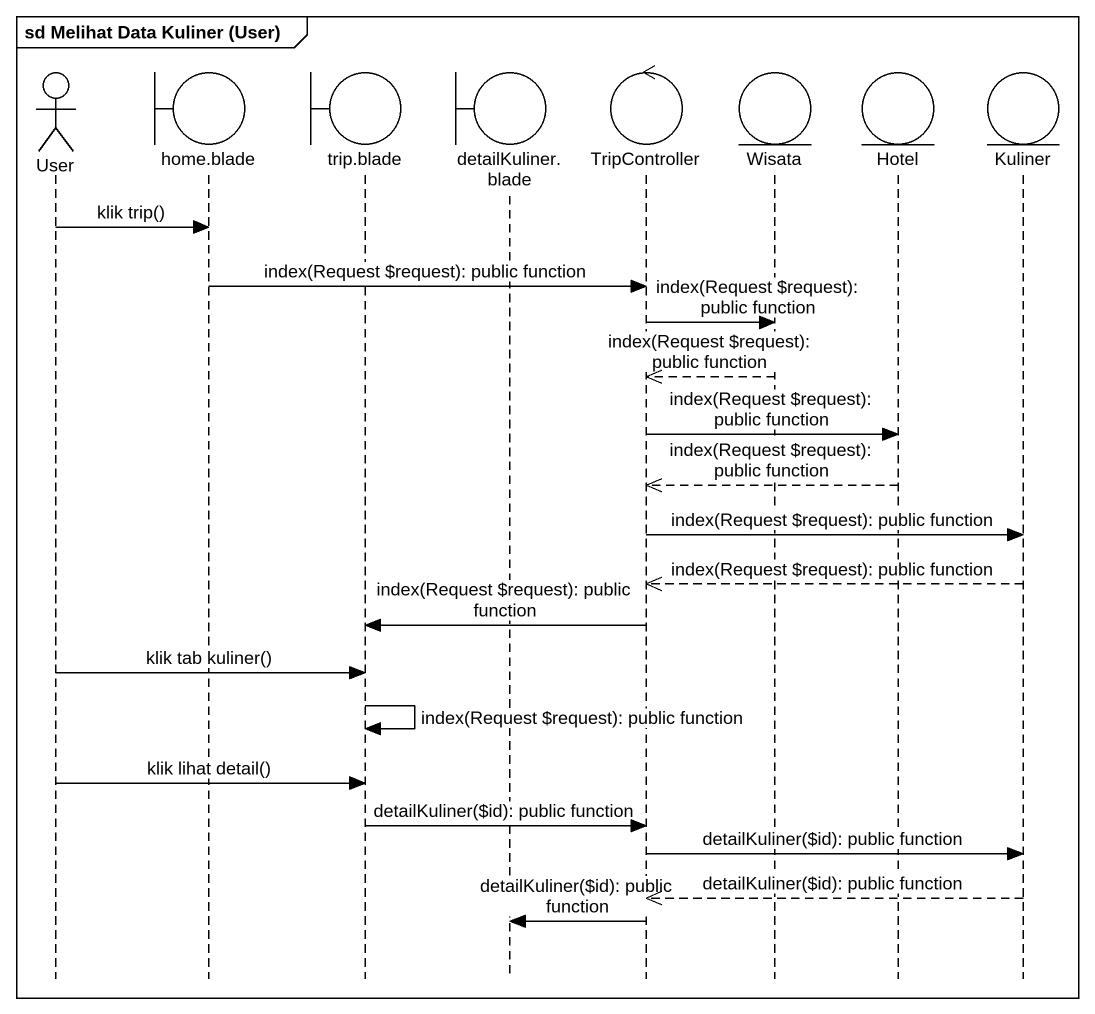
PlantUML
@startuml
mainframe sd Melihat Data Kuliner (User)
hide footbox
actor User
boundary "home.blade" as home_blade
boundary "trip.blade" as trip_blade
boundary "detailKuliner.blade" as detailKuliner_blade
control TripController
entity Wisata
entity Hotel
entity Kuliner

User -> home_blade : klik trip()
home_blade -> TripController : index(Request ~$request): public function
TripController -> Wisata : index(Request ~$request): public function
Wisata -->> TripController : index(Request ~$request): public function
TripController -> Hotel : index(Request ~$request): public function
Hotel -->> TripController : index(Request ~$request): public function
TripController -> Kuliner : index(Request ~$request): public function
Kuliner -->> TripController : index(Request ~$request): public function
TripController -> trip_blade : index(Request ~$request): public function
User -> trip_blade : klik tab kuliner()
trip_blade -> trip_blade : index(Request ~$request): public function
User -> trip_blade : klik lihat detail()
trip_blade -> TripController : detailKuliner(~$id): public function
TripController -> Kuliner : detailKuliner(~$id): public function
Kuliner -->> TripController : detailKuliner(~$id): public function
TripController -> detailKuliner_blade : detailKuliner(~$id): public function
@enduml
